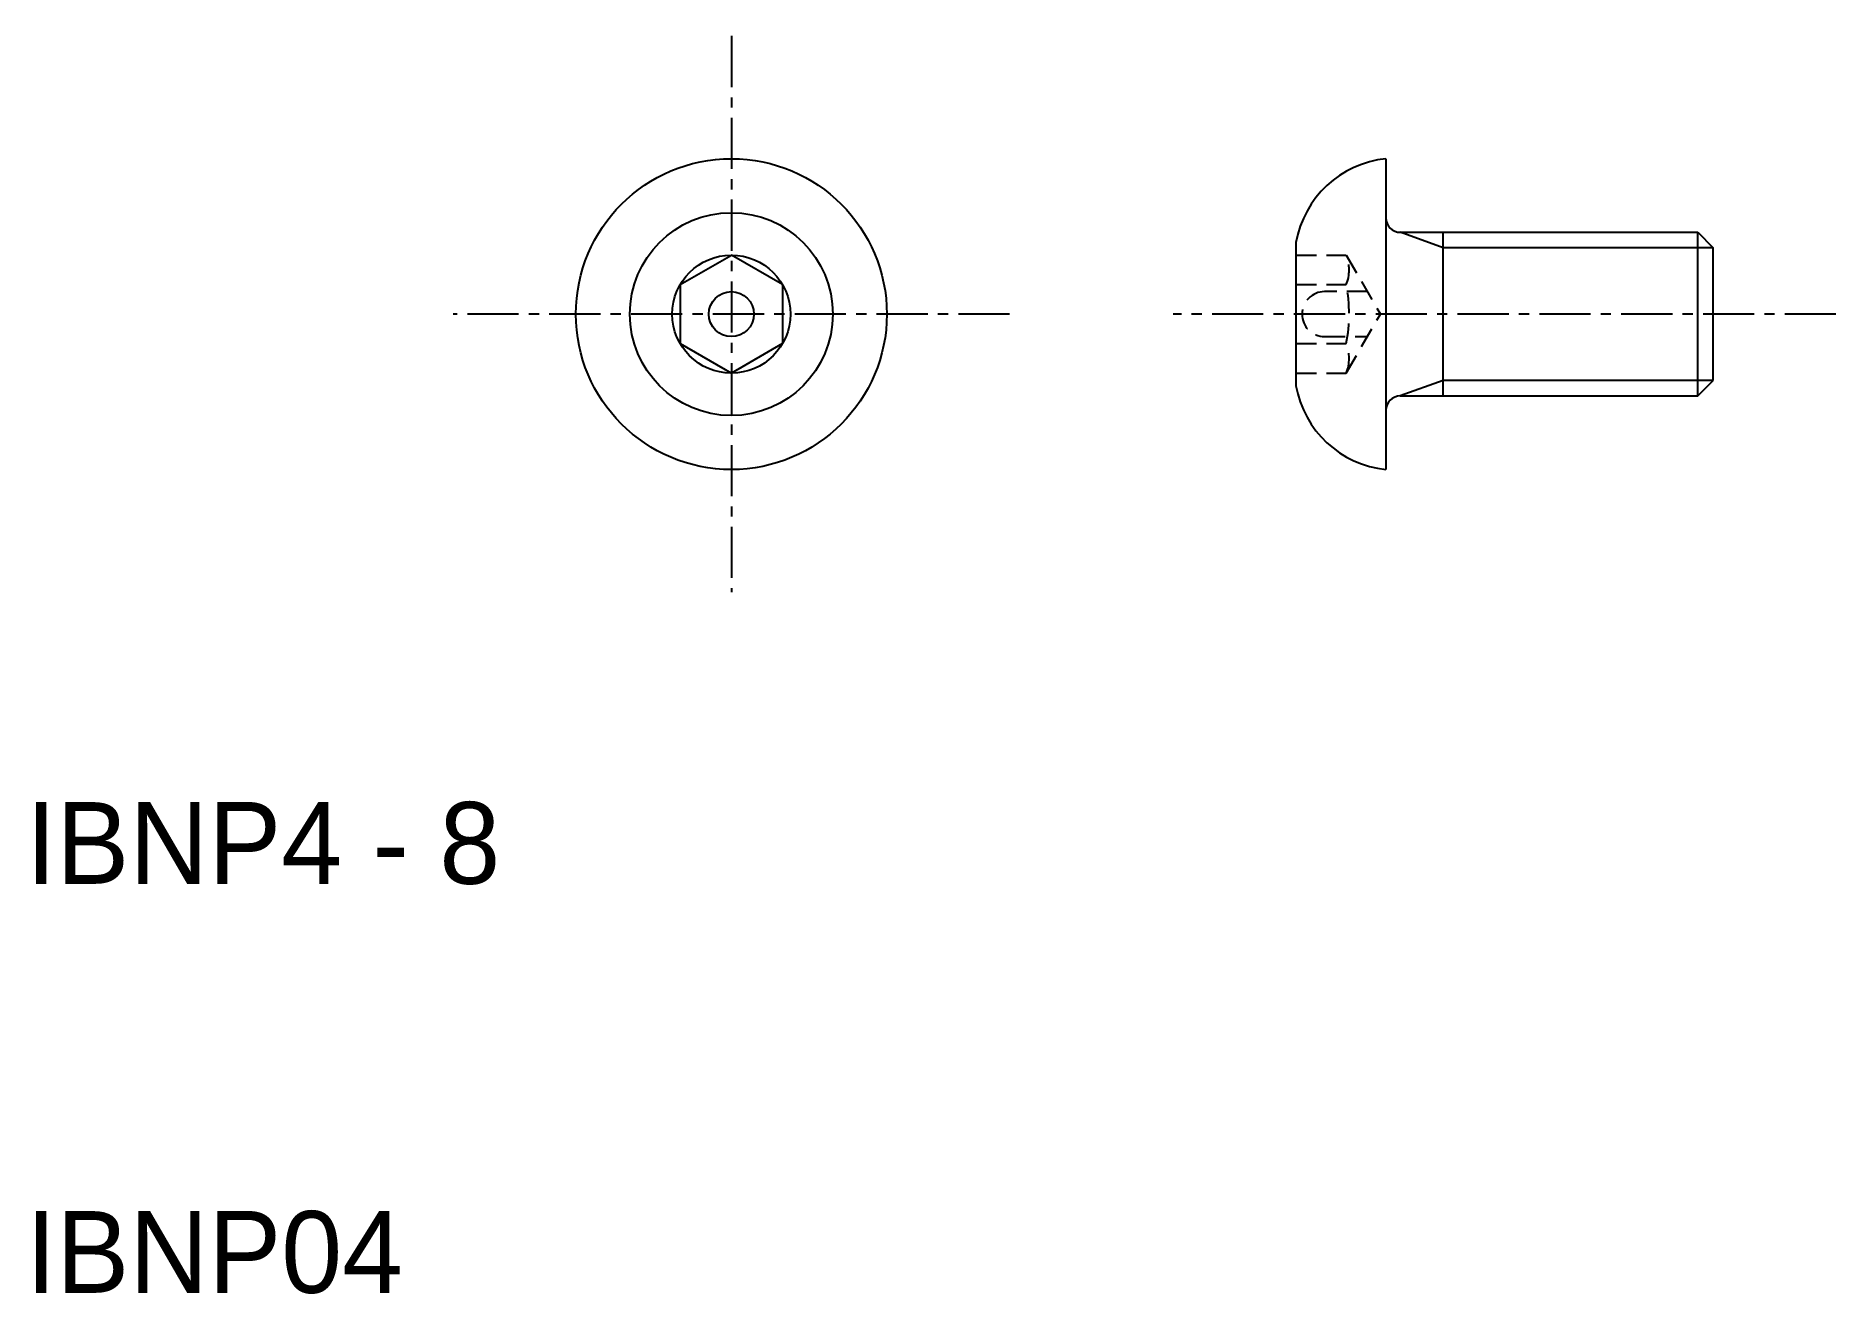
# Model space of a CAD drawing. Extents: x 10.2 to 54.2, y 10 to 40.7.
import ezdxf

# ---------------------------------------------------------------- set-up
doc = ezdxf.new("R2010")
doc.units = 0
doc.linetypes.add('CENTER', pattern=[2, 1.25, -0.25, 0.25, -0.25])
doc.linetypes.add('DASHED', pattern=[0.75, 0.5, -0.25])
doc.layers.get('0').update_dxf_attribs({"linetype": 'CONTINUOUS'})
doc.layers.add('CENTER', color=1, linetype='CENTER')

msp = doc.modelspace()

# ---------------------------------------------------------------- linework, layer by layer
at = {"color": 7, "linetype": 'CONTINUOUS'}
for p, q in [((43.243, 37.729), (43.243, 36.279)), ((43.243, 36.279), (43.243, 31.579)), ((41.043, 35.679), (41.043, 32.179)), ((43.593, 35.929), (50.864, 35.929)), ((44.643, 31.929), (44.643, 35.929)), ((50.864, 31.929), (50.864, 35.929)), ((50.864, 35.929), (51.243, 35.55)), ((25.993, 34.651), (27.243, 35.372)), ((28.493, 34.651), (27.243, 35.372)), ((51.243, 32.308), (51.243, 35.55)), ((25.993, 34.651), (25.993, 33.207)), ((28.493, 34.651), (28.493, 33.207)), ((25.993, 33.207), (27.243, 32.486)), ((28.493, 33.207), (27.243, 32.486)), ((50.864, 31.929), (51.243, 32.308)), ((43.593, 31.929), (50.864, 31.929)), ((43.243, 31.579), (43.243, 30.129))]:
    msp.add_line(p, q, dxfattribs=at)
at = {"color": 3, "linetype": 'CONTINUOUS'}
for p, q in [((44.643, 35.55), (43.593, 35.929)), ((51.243, 35.55), (44.643, 35.55)), ((44.643, 32.308), (43.593, 31.929)), ((51.243, 32.308), (44.643, 32.308))]:
    msp.add_line(p, q, dxfattribs=at)
at = {"color": 3, "linetype": 'DASHED'}
for p, q in [((41.043, 35.372), (42.273, 35.372)), ((42.273, 35.372), (43.107, 33.929)), ((41.043, 34.651), (42.273, 34.651)), ((42.789, 34.479), (41.743, 34.479)), ((42.273, 32.486), (43.107, 33.929)), ((41.043, 33.207), (42.273, 33.207)), ((41.743, 33.379), (42.789, 33.379)), ((41.043, 32.486), (42.273, 32.486))]:
    msp.add_line(p, q, dxfattribs=at)
at = {"color": 7, "linetype": 'CONTINUOUS'}
for radius in [3.8, 2.48, 1.443, 0.55]:
    msp.add_circle((27.243, 33.929), radius, dxfattribs=at)
for centre, radius, start, end in [((43.505, 35.243), 2.5, 96.0073, 169.9499), ((43.593, 36.279), 0.35, 180, 270), ((43.505, 32.615), 2.5, 190.0501, 263.9927), ((43.593, 31.579), 0.35, 90, 180)]:
    msp.add_arc(centre, radius, start, end, dxfattribs=at)
at = {"color": 3, "linetype": 'DASHED'}
for centre, radius, start, end in [((41.38, 35.011), 0.964, 338.0126, 21.9874), ((41.743, 33.929), 0.55, 90, 270), ((38.593, 33.929), 3.75, 348.9042, 11.0958), ((41.38, 32.846), 0.964, 338.0126, 21.9874)]:
    msp.add_arc(centre, radius, start, end, dxfattribs=at)
at = {"layer": 'CENTER', "color": 1, "linetype": 'CENTER'}
for p, q in [((27.243, 40.729), (27.243, 27.129)), ((34.043, 33.929), (20.443, 33.929)), ((54.243, 33.929), (38.043, 33.929))]:
    msp.add_line(p, q, dxfattribs=at)

# ---------------------------------------------------------------- texts
at = {"color": 7, "linetype": 'CONTINUOUS'}
for s, p in [('IBNP4 - 8', (10, 20)), ('IBNP04', (10, 10))]:
    msp.add_text(s, height=2, dxfattribs=at).set_placement(p)

doc.saveas('drawing.dxf')
